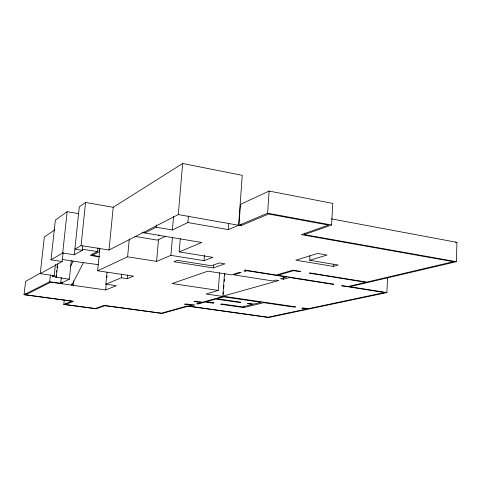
<?xml version="1.0" encoding="UTF-8"?>
<svg xmlns="http://www.w3.org/2000/svg" width="481" height="481" viewBox="0 0 481 481"><rect width="100%" height="100%" fill="white"/><g stroke="black" fill="none" stroke-linecap="round" stroke-linejoin="round"><path stroke-width="0.72" d="M387.542 277.597L386.892 292.58L349.747 286.688L456.373 261.694L456.95 242.352L331.403 218.867M331.583 225.012L332.762 203.415L269.113 191.071L240.47 204.395L238.943 225.312L267.616 213.215L331.583 225.012L304.323 234.62L304.407 233.147M309.968 255.802L309.704 260.275L327.116 255.032L317.682 253.421L295.839 260.173L333.297 266.408L333.417 264.177M283.525 279.22L289.628 277.513L332.924 284.373L333.79 284.157L277.771 275.276L293.663 270.659L299.928 271.675L300.787 271.428L292.935 270.16L276.238 275.03L245.935 270.226L243.693 270.947L245.262 271.194L246.753 270.719L286.598 277.032L280.519 278.746L283.525 279.22L283.664 277.014M267.616 213.215L269.113 191.071M245.262 271.194L245.364 269.721M219.601 272.727L218.254 290.41L206.078 294.005L223.07 296.488L202.567 302.2L195.34 301.172L193.969 301.563L201.178 302.585L196.777 303.812L198.064 303.998L205.098 302.044L212.909 303.162L214.063 302.85L206.235 301.731L215.801 299.074L239.64 302.525L240.879 302.206L216.991 298.749L223.809 296.855L261.171 302.308L253.896 304.088L248.707 303.337L247.45 303.649L252.627 304.401L242.424 306.902L221.837 303.962L220.671 304.269L243.741 307.557L243.849 306.066M82.81 245.881L82.347 250.324L74.856 249.152L81.079 245.593L109.013 250.006L178.295 214.574L240.891 225.661L240.999 224.164M243.741 307.557L263.786 302.687L294.24 307.137L295.623 306.83L222.811 296.188L224.513 273.509M223.238 294.24L223.406 291.991M223.689 288.245L223.918 285.251M224.194 281.505L224.362 279.257M224.645 275.511L224.813 273.262M143.609 232.185L144.841 232.972L156.181 227.212L172.39 229.972L187.867 222.541L228.325 229.599L228.77 223.671M213.299 267.929L224.964 263.853L219.312 262.951L211.436 265.752L177.315 260.359L173.881 261.73L213.299 267.929L213.522 265.055M99.838 248.719L97.625 270.785L127.609 256.83L156.584 261.363L170.893 255.375L203.998 260.666L204.407 255.477M187.867 222.541L188.42 215.873M203.998 260.666L212.861 257.353L179.191 251.906L180.297 238.792M172.39 229.972L173.551 216.51M170.893 255.375L172.463 237.097M178.295 214.574L182.642 163.504L242.256 175.331L238.606 225.252L228.325 229.599M156.181 227.212L156.379 224.988M156.584 261.363L158.538 239.297M127.609 256.83L129.293 238.991M107.016 272.306L105.85 284.193L121.362 277.771L127.345 278.655L127.693 274.946M121.362 277.771L121.717 274.056M109.013 250.006L113.209 207.287L182.642 163.504M25.872 293.284L25.703 294.769L50.764 282.167L105.67 289.953L106.247 284.049M106.902 277.405L107.047 275.932M99.284 256.469L92.268 255.387L92.418 253.896M99.465 256.812L90.272 255.393L97.505 251.599L97.871 247.937M99.429 248.184L99.062 251.846L92.268 255.387M78.595 213.648L67.136 211.694L55.351 220.112L51.004 259.83L62.704 253.018L74.278 254.798L79.299 206.836L85.558 202.441L113.209 207.287M71.97 283.67L71.813 285.155L83.429 262.668L98.545 264.67M73.25 285.359L73.719 280.874M81.079 245.593L85.558 202.441M240.891 225.661L268.62 214.027L328.511 225.054L301.431 234.65L453.511 261.694L366.793 282.113L310.137 272.943L309.271 273.184L365.855 282.329L348.31 286.46L341.648 285.756L384.578 292.556L308.315 308.688L303.252 307.948L301.858 308.249L306.908 308.982L268.043 317.201L189.905 306.259L194.817 304.894L185.594 303.956L184.584 304.245L191.66 305.243L162.151 313.462L104.99 305.718L96.134 308.814L63.793 304.485L64.244 300.216M386.892 292.58L268.626 317.496L186.844 306.048L161.406 313.173L104.13 305.405L95.286 308.513L65.404 304.515L65.554 303.09M40.362 273.142L25.577 281.367L24.05 294.745L49.681 281.77L60.726 283.339L69.342 279.19L71.278 260.81M69.342 279.19L55.934 277.254L56.175 275.042M56.493 272.084L56.65 270.611M56.974 267.652L57.131 266.179M55.934 277.254L56.331 277.056L57.768 263.738M62.704 253.018L67.136 211.694M54.756 229.888L44.33 236.989L40.248 273.665L62.169 261.514L63.125 252.555M60.335 283.525L60.492 282.064M60.726 283.339L61.352 277.483M61.941 282.245L61.784 283.73L62.452 282.401M49.681 281.77L50.403 275.156M56.331 277.056L52.609 276.515L52.772 275.036M52.609 276.515L54.209 275.685L55.423 264.514M70.479 266.438L73.154 261.117M74.278 254.798L82.347 250.324M158.574 235.263L159.211 234.95M165.296 236.387L157.389 240.121L134.764 236.387M179.191 251.906L201.707 242.478L142.111 232.509M127.345 278.655L133.574 276.142L97.625 270.785M63.793 304.485L71.867 301.226L24.05 294.745M65.404 304.515L73.527 301.256L25.703 294.769M105.67 289.953L116.378 285.708L105.85 284.193M222.811 296.188L278.818 280.531L275.835 280.068L272.757 280.934L233.778 274.861L241.053 272.541L239.496 272.294L231.529 274.849L207.87 271.164L172.096 283.562L218.254 290.41M333.297 266.408L338.215 265.043L309.704 260.275M455.495 242.737L456.95 242.352M40.248 273.665L54.209 275.685M62.025 259.427L83.429 262.668M51.004 259.83L62.169 261.514M82.347 249.224L97.505 251.599M143.26 232.281L145.424 232.648M304.323 234.62L456.373 261.694"/></g></svg>
